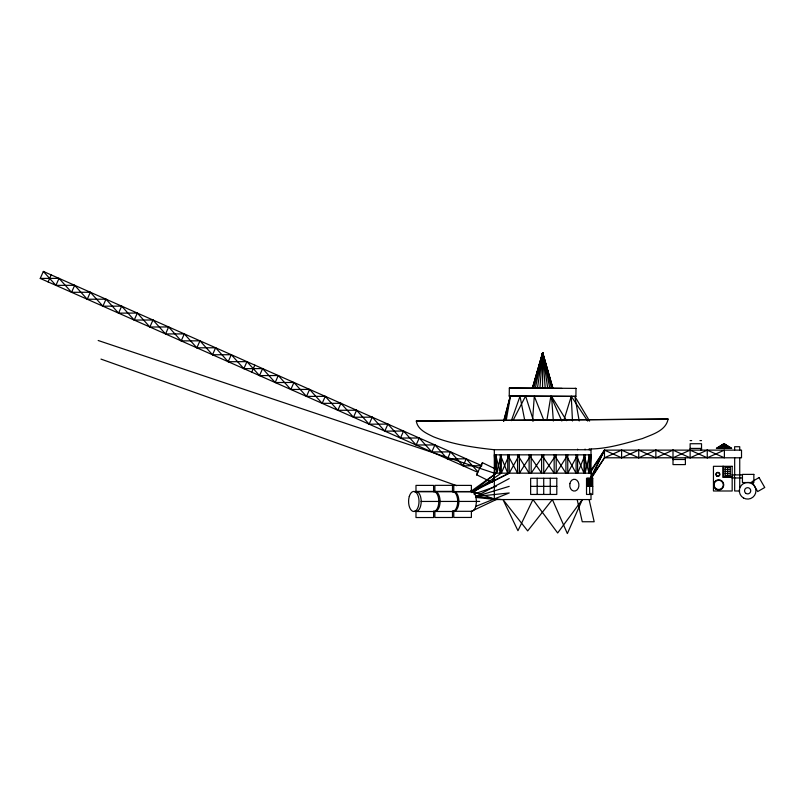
<?xml version="1.0" encoding="UTF-8"?>
<svg xmlns="http://www.w3.org/2000/svg" width="805" height="805" viewBox="0 0 805 805"><rect width="100%" height="100%" fill="white"/><g stroke="black" fill="none" stroke-linecap="round" stroke-linejoin="round"><path stroke-width="1.21" d="M542.56 388.111L542.661 352.711L552.884 388.272L532.447 388.08L542.661 352.711L552.23 387.094M509.253 396.05L509.334 388.06L542.308 388.121L575.998 388.392L575.907 396.382L509.253 396.05L575.907 396.382M542.49 355.156L542.661 352.711L552.884 388.272M532.518 421.035L534.299 396.271L543.938 420.522M539.913 388.091L542.661 352.711L545.629 364.574M590.427 478.824L604.475 457.793L741.516 457.793L741.516 450.126L604.475 450.126L589.089 473.169L589.089 454.845L591.011 473.169L494.32 473.169L496.242 454.845L496.242 473.169L471.831 492.6M541.976 357.601L542.661 352.711L551.455 388.231M537.468 388.08L542.661 352.711L543.928 358.849M546.867 420.421L550.862 396.151L561.83 421.025M494.179 477.858L491.764 482.296L476.57 474.729L482.426 462.694L497.671 470.019L496.393 473.189M482.426 462.694L480.464 467.353M491.764 482.296L494.481 476.037M506.214 420.452L510.481 396.08L503.759 421.126M541.191 360.046L542.661 352.711L549.815 388.201M535.365 388.07L542.661 352.711L543.385 357.621M475.493 497.379L496.242 499.553L471.388 511.306L453.779 511.306L453.779 517.454L471.388 517.454L471.388 511.306A9.871 5.122 90 0 0 475.825 506.365L476.51 501.424L475.825 496.494A9.871 5.122 -90 0 0 471.388 491.553L471.388 485.395L453.779 485.395L453.779 491.553L471.388 491.553M504.816 420.472L510.29 396.02L503.658 421.096M494.501 449.754C473.803 447.52 452.883 444.541 433.432 436.783C426.57 433.422 417.574 429.578 416.306 421.055L668.09 419.063C665.926 430.886 651.959 434.539 642.39 438.584C625.495 443.233 608.5 448.637 590.86 448.989M537.981 371.598L538.857 368.056M539.441 365.701L542.661 352.711L547.682 388.171M533.765 388.06L542.661 352.711L543.043 357.611M532.769 388.07L542.661 352.711L545.206 388.141M563.903 420.16L571.258 396.302L587.741 421.085M511.376 420.663L520.01 396.271L524.769 420.472M700.803 450.126L701.527 448.425L690.127 448.425M473.018 492.378L501.324 473.169L509.223 454.845L509.223 473.169L472.736 491.754L415.149 491.754M722.055 448.315L724.037 443.786L731.695 448.315L716.38 448.315L724.037 443.786L731.433 448.315M477.657 472.263L40.25 278.429L43.349 271.426L481.883 465.753M48.079 281.901L51.188 274.897M43.349 271.426L55.907 285.373L59.017 278.369L71.575 292.316L90.341 292.245L102.899 306.192L121.666 306.131L134.224 320.068L152.99 320.008L165.548 333.954L184.305 333.894L196.863 347.83L215.629 347.77L228.187 361.717L246.954 361.646L259.512 375.593L278.278 375.533L290.836 389.479L309.603 389.409L322.161 403.355L340.928 403.295L353.486 417.242L372.252 417.171L384.81 431.118L403.577 431.057L416.135 444.994L434.901 444.934L447.459 458.88L466.226 458.82L477.999 471.891M71.575 292.316L74.674 285.302L55.907 285.373M74.674 285.302L87.232 299.249L90.341 292.245M102.899 306.192L105.998 299.188L118.556 313.135L137.323 313.065L149.881 327.011L168.648 326.951L181.206 340.897L199.972 340.827L212.53 354.774L231.297 354.713L243.855 368.65L262.621 368.589L275.179 382.536L293.946 382.476L306.504 396.412L325.27 396.352L337.828 410.298L356.585 410.228L369.143 424.175L387.909 424.114L400.467 438.061L419.234 437.99L431.792 451.937L450.559 451.877L463.117 465.823L480.706 465.763M118.556 313.135L121.666 306.131M134.224 320.068L137.323 313.065M149.881 327.011L152.99 320.008M165.548 333.954L168.648 326.951M181.206 340.897L184.305 333.894M196.863 347.83L199.972 340.827M212.53 354.774L215.629 347.77M228.187 361.717L231.297 354.713M243.855 368.65L246.954 361.646M251.734 372.141L254.833 365.138M259.512 375.593L262.621 368.589M275.179 382.536L278.278 375.533M290.836 389.479L293.946 382.476M306.504 396.412L309.603 389.409M322.161 403.355L325.27 396.352M337.828 410.298L340.928 403.295M353.486 417.242L356.585 410.228M369.143 424.175L372.252 417.171M384.81 431.118L387.909 424.114M400.467 438.061L403.577 431.057M416.135 444.994L419.234 437.99M431.792 451.937L434.901 444.934M447.459 458.88L450.559 451.877M463.117 465.823L466.226 458.82M590.639 479.096L604.475 450.126L621.601 457.793L638.737 450.126L655.864 457.793L673 450.126L690.127 457.793L707.253 450.126L724.389 457.793L724.389 450.126L707.253 457.793L690.127 450.126L673 457.793L655.864 450.126L638.737 457.793L621.601 450.126L604.475 457.793L591.413 478.17M590.739 477.536L604.475 450.126L604.475 457.793M513.188 420.119L525.605 396.03L533.564 420.995M495.991 472.988L497.671 470.019M477.556 473.249L476.53 474.97M590.055 473.169L604.475 450.126M720.203 448.315L724.037 443.786L730.668 448.315M718.624 448.315L724.037 443.786L729.451 448.315M470.855 491.412L496.242 473.169L501.324 454.845L501.324 473.169M717.406 448.315L724.037 443.786L727.871 448.315M716.641 448.315L724.037 443.786L726.019 448.315M509.223 478.583L475.825 496.494L501.324 499.553M471.066 491.785L509.223 473.169L519.406 454.845L519.406 473.169L531.169 454.845L531.169 473.169L543.717 454.845L543.717 473.169L556.195 454.845L556.195 473.169L567.756 454.845L567.756 473.169L577.598 454.845L577.598 473.169L585.064 454.845L585.064 473.169L589.642 454.845L589.642 473.169L591.011 454.845L494.32 454.845L495.417 469.506M475.825 506.365L509.223 492.962L475.825 496.494L509.223 486.361M473.974 494.059L496.242 486.361M574.951 388.423L575.998 388.392M668.09 419.063L416.306 421.055M40.25 278.429L59.017 278.369M87.232 299.249L105.998 299.188M690.127 440.597L691.696 440.597M699.968 440.597L701.527 440.597M494.32 449.733L591.011 449.733M673 459.494L685.387 459.494M725.144 469.426L730.256 469.426M725.144 471.489L730.256 471.489M725.144 473.561L730.256 473.561M731.916 474.93L742.421 474.87M732.178 476.52L723.564 476.52L723.564 466.306M732.178 477.365L722.82 477.365L722.82 466.306M731.916 477.969L742.421 477.969M530.636 486.361L556.798 486.361M586.523 486.361L592.752 486.361M739.735 490.99L734.673 490.99L734.673 477.466M433.593 491.422L415.984 491.412L415.984 485.395L433.593 485.395L433.593 491.412A10.042 5.212 -90 0 1 438.805 501.455A10.042 5.212 -90 0 1 433.593 511.507L433.593 517.535L415.984 517.535L415.984 511.507L433.593 511.507M452.491 491.382L434.881 491.382L434.881 485.355L452.491 485.355L452.491 491.382A10.042 5.212 -90 0 1 457.703 501.424A10.042 5.212 -90 0 1 452.491 511.477L452.491 517.494L434.881 517.494L434.881 511.477L452.491 511.477M421.085 501.455L479.7 501.424M552.783 388.382L561.92 388.413M533.232 388.282L509.334 388.06M532.447 388.08L542.661 352.711L542.671 355.166M98.18 340.495L494.32 473.169M100.977 359.1L456.697 485.677M470.875 490.728L494.512 499.13M566.579 420.703L551.546 396.362L553.347 421.025M589.582 421.096L574.861 396.402L579.218 420.995M589.089 473.169L584.007 454.845L584.007 473.169L576.108 454.845L576.108 473.169L565.925 454.845L565.925 473.169L554.162 454.845L554.162 473.169L541.614 454.845L541.614 473.169L529.137 454.845L529.137 473.169L517.575 454.845L517.575 473.169L507.734 454.845L507.734 473.169L500.267 454.845L500.267 473.169L495.689 454.845L495.689 469.506M589.089 499.553L594.181 521.751L582.257 521.751L577.165 499.553M571.258 396.302L572.476 420.995M739.735 450.126L739.735 446.725L734.633 446.725L734.633 450.126M739.735 457.793L739.735 487.297M734.673 457.793L734.673 475M734.462 474.93L734.462 477.969M727.7 467.363L727.7 475.624M724.037 443.786L724.037 448.315M707.253 450.126L707.253 457.793M701.527 450.126L701.527 443.726L690.127 443.726L690.127 457.793M685.387 457.793L685.387 464.596L673 464.596L673 450.126M673.221 457.793L673.221 459.715M655.864 450.126L655.864 457.793M638.737 450.126L638.737 457.793M621.601 450.126L621.601 457.793M591.967 478.271L591.967 486.361M591.192 478.271L591.192 486.361M591.011 448.959L591.011 478.19M591.011 493.274L591.011 499.553L494.32 499.553L494.32 449.673M590.417 478.271L590.417 486.361M589.642 448.999L589.642 449.733M589.642 478.271L589.642 494.451M589.089 448.949L589.089 449.733M588.858 478.271L588.858 486.361M588.083 478.271L588.083 486.361M587.308 478.271L587.308 486.361M585.064 449.079L585.064 449.733M577.598 449.16L577.598 449.733M550.258 478.271L550.258 494.451M543.717 478.271L543.717 494.451M537.177 478.271L537.177 494.451M452.45 491.885A9.871 5.122 -90 0 1 458.9 501.424A9.871 5.122 -90 0 1 452.45 510.964M433.533 491.724A10.042 5.212 -90 0 1 440.094 501.424A10.042 5.212 -90 0 1 433.533 511.135M414.635 491.754A10.042 5.212 -90 0 1 421.196 501.455A10.042 5.212 -90 0 1 414.635 511.165M569.86 483.634L569.86 486.693A5.907 4.609 -90 0 0 576.954 490.014A5.907 4.609 -90 0 0 576.954 480.323A5.907 4.609 -90 0 0 569.86 483.634M582.357 499.553L567.364 533.574L552.381 499.553L527.678 530.918L502.974 499.553L517.967 530.716L532.95 499.553L557.654 532.98L582.357 499.553M759.045 477.607L751.981 481.682L757.686 491.563L764.75 487.488L759.045 477.607M732.178 466.306L713.451 466.306L713.451 490.99L732.178 490.99L732.178 466.306M730.256 467.363L725.144 467.363L725.144 475.624L730.256 475.624L730.256 467.363M753.852 474.387L742.441 474.387L742.441 482.537L753.852 482.537L753.852 474.387M556.798 478.271L530.636 478.271L530.636 494.451L556.798 494.451L556.798 478.271M592.752 478.271L586.523 478.271L586.523 494.451L592.752 494.451L592.752 478.271M409.292 496.433A10.042 5.212 90 0 0 413.8 511.507A10.042 5.212 90 0 0 418.318 496.433A10.042 5.212 90 0 0 409.292 496.433M743.488 497.973A8.312 8.312 0 0 0 755.945 490.778A8.312 8.312 0 0 0 743.488 483.584A8.312 8.312 0 0 0 743.488 497.973M746.084 493.475A3.119 3.119 0 0 0 750.753 490.778A3.119 3.119 0 0 0 746.084 488.082A3.119 3.119 0 0 0 746.084 493.475M716.339 488.907A4.649 4.649 0 0 0 723.313 484.882A4.649 4.649 0 0 0 716.339 480.867A4.649 4.649 0 0 0 716.339 488.907M716.118 489.309A5.112 5.112 0 0 0 723.776 484.882A5.112 5.112 0 0 0 716.118 480.464A5.112 5.112 0 0 0 716.118 489.309M716.671 475.554A1.701 1.701 0 0 0 719.519 474.799A1.701 1.701 0 0 0 717.436 472.706A1.701 1.701 0 0 0 716.671 475.554M716.883 476.077A1.982 1.982 0 0 0 719.861 474.356A1.982 1.982 0 0 0 716.883 472.636A1.982 1.982 0 0 0 716.883 476.077"/></g></svg>
